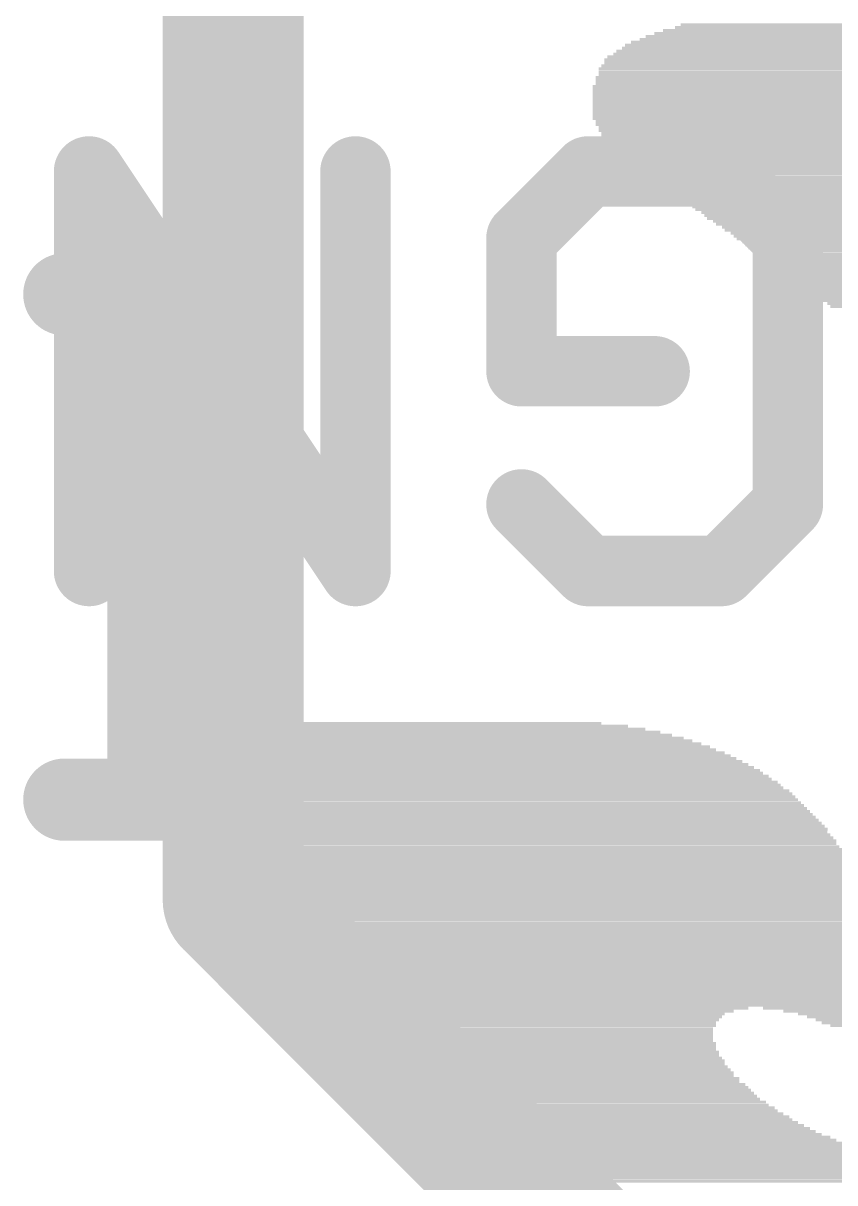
# Model space of a CAD drawing. Extents: x -0.1 to 34.1, y -8.2 to 17.8.
# Drawn here: x 16.056 to 17.812, y 11.833 to 14.342 of the extents above; entities that cross this region are included whole.
import ezdxf

# ---------------------------------------------------------------- set-up
doc = ezdxf.new("R2010")
doc.units = 0
for name, color, linetype in [('1', 12, 'CONTINUOUS'), ('21', 40, 'CONTINUOUS'), ('22', 6, 'CONTINUOUS')]:
    doc.layers.add(name, color=color, linetype=linetype)

# ---------------------------------------------------------------- blocks, each defined once
blk = doc.blocks.new('RECT')
blk.add_solid([(-0.5, -0.5), (0.5, -0.5), (-0.5, 0.5), (0.5, 0.5)])

msp = doc.modelspace()

# ---------------------------------------------------------------- linework, layer by layer
at = {"layer": '1', "const_width": 0.3048}
for points in [[(16.51, 15.24), (16.51, 12.446)], [(17.2911, 11.665), (16.51, 12.446)]]:
    msp.add_lwpolyline(points, dxfattribs=at)
at = {"layer": '1', "const_width": 0.1524}
for points in [[(16.5639, 12.4999, 1), (16.4561, 12.3921)], [(16.4338, 12.446, 1), (16.5862, 12.446)]]:
    msp.add_lwpolyline(points, format="xyb", dxfattribs=at)
at = {"layer": '21', "const_width": 0.1524}
for points in [[(16.7746, 13.1565), (16.1983, 14.0208)], [(16.1983, 14.0208), (16.1983, 13.1565)], [(16.7746, 14.0208), (16.7746, 13.1565)], [(17.2779, 14.0208), (17.1339, 13.8767)], [(17.566, 14.0208), (17.2779, 14.0208)], [(17.7101, 13.8767), (17.566, 14.0208)], [(17.1339, 13.8767), (17.1339, 13.5886)], [(17.7101, 13.3005), (17.7101, 13.8767)], [(17.1339, 13.5886), (17.422, 13.5886)], [(17.1339, 13.3005), (17.2779, 13.1565)], [(17.566, 13.1565), (17.7101, 13.3005)], [(17.2779, 13.1565), (17.566, 13.1565)]]:
    msp.add_lwpolyline(points, dxfattribs=at)
at = {"layer": '21', "const_width": 0.0762}
for points in [[(16.23, 14.0419, 1), (16.1666, 13.9997)], [(16.2364, 14.0208, 1), (16.1602, 14.0208)], [(16.8127, 14.0208, 1), (16.7365, 14.0208)], [(17.2779, 14.0589, 1), (17.2779, 13.9827)], [(17.3049, 13.9939, 1), (17.251, 14.0477)], [(17.593, 14.0477, 1), (17.5391, 13.9939)], [(17.566, 13.9827, 1), (17.566, 14.0589)], [(17.172, 13.8767, 1), (17.0958, 13.8767)], [(17.7482, 13.8767, 1), (17.672, 13.8767)], [(17.1069, 13.9037, 1), (17.1608, 13.8498)], [(17.6831, 13.8498, 1), (17.737, 13.9037)], [(17.1339, 13.6267, 1), (17.1339, 13.5505)], [(17.422, 13.5505, 1), (17.422, 13.6267)], [(17.0958, 13.5886, 1), (17.172, 13.5886)], [(17.1608, 13.3275, 1), (17.1069, 13.2736)], [(17.737, 13.2736, 1), (17.6831, 13.3275)], [(17.672, 13.3005, 1), (17.7482, 13.3005)], [(17.2779, 13.1946, 1), (17.2779, 13.1184)], [(17.251, 13.1295, 1), (17.3049, 13.1834)], [(17.5391, 13.1834, 1), (17.593, 13.1295)], [(17.566, 13.1184, 1), (17.566, 13.1946)], [(16.1602, 13.1565, 1), (16.2364, 13.1565)], [(16.7365, 13.1565, 1), (16.8127, 13.1565)], [(16.7429, 13.1353, 1), (16.8063, 13.1776)]]:
    msp.add_lwpolyline(points, format="xyb", dxfattribs=at)
at = {"layer": '22', "const_width": 0.0889}
for points in [[(16.1447, 13.7995, 1), (16.1447, 13.7106)], [(16.3714, 13.755, 1), (16.2825, 13.755)], [(16.5091, 13.7106, 1), (16.5091, 13.7995)], [(16.1447, 12.7064, 1), (16.1447, 12.6175)], [(16.5091, 12.6175, 1), (16.5091, 12.7064)], [(16.2825, 12.6619, 1), (16.3714, 12.6619)]]:
    msp.add_lwpolyline(points, format="xyb", dxfattribs=at)
at = {"layer": '22', "const_width": 0.1778}
for points in [[(16.5091, 13.755), (16.1447, 13.755)], [(16.3269, 12.6619), (16.3269, 13.755)], [(16.5091, 12.6619), (16.1447, 12.6619)]]:
    msp.add_lwpolyline(points, dxfattribs=at)

# ---------------------------------------------------------------- block references
at = {"layer": '21'}
for p, xscale, yscale in [((16.926, 12.8207), 0.8763, 0.0063), ((16.9101, 12.827), 0.7937, 0.0064), ((16.964, 12.7953), 1.0414, 0.0063), ((16.9545, 12.8016), 1.0096, 0.0064), ((16.9482, 12.8079), 0.9715, 0.0063), ((16.9386, 12.8143), 0.9271, 0.0064), ((16.9895, 12.7698), 1.1303, 0.0063), ((16.9863, 12.7762), 1.1113, 0.0064), ((16.9704, 12.7889), 1.0668, 0.0064), ((16.9799, 12.7826), 1.0858, 0.0063), ((17.0053, 12.7508), 1.1874, 0.0064), ((17.0116, 12.7445), 1.2001, 0.0063), ((17.0021, 12.7572), 1.1684, 0.0063), ((16.999, 12.7635), 1.1493, 0.0064), ((17.0212, 12.7317), 1.2319, 0.0063), ((17.0275, 12.7254), 1.2446, 0.0064), ((17.0307, 12.7191), 1.251, 0.0063), ((17.018, 12.7381), 1.2128, 0.0064), ((17.0371, 12.7064), 1.2763, 0.0063), ((17.0434, 12.7), 1.289, 0.0064), ((17.0466, 12.6936), 1.2954, 0.0063), ((17.0371, 12.7127), 1.2637, 0.0064), ((17.0497, 12.6873), 1.3017, 0.0064), ((17.0561, 12.681), 1.3144, 0.0063), ((17.0625, 12.6746), 1.3145, 0.0064), ((17.0656, 12.6683), 1.3208, 0.0063), ((17.0688, 12.6619), 1.3272, 0.0064), ((17.072, 12.6555), 1.3335, 0.0063), ((17.0784, 12.6492), 1.3335, 0.0064), ((17.0815, 12.6429), 1.3398, 0.0063), ((17.0878, 12.6365), 1.3399, 0.0064), ((17.091, 12.6302), 1.3462, 0.0063), ((17.0974, 12.6238), 1.3462, 0.0064), ((17.1006, 12.6174), 1.3525, 0.0063), ((17.1069, 12.6111), 1.3526, 0.0064), ((17.1101, 12.6048), 1.3589, 0.0063), ((17.1165, 12.5984), 1.3589, 0.0064), ((17.1196, 12.5921), 1.3526, 0.0063), ((17.1259, 12.5857), 1.3525, 0.0064), ((17.1291, 12.5793), 1.3589, 0.0063), ((17.1355, 12.573), 1.3589, 0.0064), ((17.1387, 12.5667), 1.3525, 0.0063), ((17.1419, 12.5603), 1.3589, 0.0064), ((17.1482, 12.554), 1.3589, 0.0063), ((17.1514, 12.5476), 1.3525, 0.0064), ((17.1577, 12.5412), 1.3526, 0.0063), ((17.1608, 12.5349), 1.3589, 0.0064), ((17.164, 12.5286), 1.3525, 0.0063), ((17.1704, 12.5222), 1.3526, 0.0064), ((17.1736, 12.5159), 1.3589, 0.0063), ((17.1768, 12.5095), 1.3525, 0.0064), ((17.1831, 12.5031), 1.3526, 0.0063), ((17.1895, 12.4968), 1.3525, 0.0064), ((17.1895, 12.4905), 1.3525, 0.0063), ((17.1958, 12.4841), 1.3526, 0.0064), ((17.2021, 12.4778), 1.3525, 0.0063), ((17.3704, 12.4714), 1.6764, 0.0064), ((17.3704, 12.465), 1.6764, 0.0063), ((17.3705, 12.4587), 1.6637, 0.0064), ((17.3736, 12.4524), 1.6574, 0.0063), ((17.3736, 12.446), 1.6446, 0.0064), ((17.3736, 12.4397), 1.6446, 0.0063), ((17.3768, 12.4333), 1.6383, 0.0064), ((17.3768, 12.4269), 1.6256, 0.0063), ((17.3768, 12.4206), 1.6256, 0.0064), ((17.3768, 12.4143), 1.6129, 0.0063), ((17.38, 12.4079), 1.6065, 0.0064), ((17.3831, 12.4016), 1.6002, 0.0063), ((17.3831, 12.3952), 1.6002, 0.0064), ((17.3832, 12.3889), 1.5875, 0.0063), ((17.3863, 12.3825), 1.5812, 0.0064), ((17.3895, 12.3762), 1.5748, 0.0063), ((17.3863, 12.3698), 1.5684, 0.0064), ((17.3895, 12.3635), 1.5621, 0.0063), ((17.3926, 12.3571), 1.5557, 0.0064), ((17.3958, 12.3508), 1.5494, 0.0063), ((17.3958, 12.3444), 1.5494, 0.0064), ((17.3958, 12.3381), 1.5367, 0.0063), ((17.399, 12.3317), 1.5304, 0.0064), ((17.4022, 12.3254), 1.524, 0.0063), ((17.4022, 12.319), 1.524, 0.0064), ((17.4054, 12.3127), 1.5177, 0.0063), ((17.4086, 12.3063), 1.5113, 0.0064), ((17.4085, 12.3), 1.4986, 0.0063), ((17.4085, 12.2936), 1.4986, 0.0064), ((17.4117, 12.2873), 1.4922, 0.0063), ((17.4149, 12.2809), 1.4859, 0.0064), ((17.4149, 12.2746), 1.4859, 0.0063), ((17.4181, 12.2682), 1.4795, 0.0064), ((17.4212, 12.2619), 1.4732, 0.0063), ((17.4244, 12.2555), 1.4668, 0.0064), ((17.4244, 12.2492), 1.4668, 0.0063), ((17.4276, 12.2428), 1.4605, 0.0064), ((17.4307, 12.2365), 1.4541, 0.0063), ((17.4339, 12.2301), 1.4478, 0.0064), ((17.4339, 12.2238), 1.4478, 0.0063), ((17.4371, 12.2174), 1.4414, 0.0064), ((17.1736, 12.2111), 0.9017, 0.0063), ((17.1609, 12.2047), 0.8636, 0.0064), ((17.1514, 12.1984), 0.8445, 0.0063), ((17.1514, 12.192), 0.8319, 0.0064), ((17.907, 12.2111), 0.5016, 0.0063), ((17.9292, 12.2047), 0.4572, 0.0064), ((17.9451, 12.1984), 0.4254, 0.0063), ((17.9546, 12.192), 0.4064, 0.0064), ((17.1514, 12.1857), 0.8191, 0.0063), ((17.1482, 12.1793), 0.8128, 0.0064), ((17.1514, 12.173), 0.8065, 0.0063), ((17.1514, 12.1666), 0.7937, 0.0064), ((17.9642, 12.1857), 0.3873, 0.0063), ((17.9705, 12.1793), 0.3746, 0.0064), ((17.98, 12.173), 0.3556, 0.0063), ((17.1545, 12.1603), 0.7874, 0.0063), ((17.1545, 12.1539), 0.7874, 0.0064), ((17.1577, 12.1476), 0.781, 0.0063), ((17.1608, 12.1412), 0.7747, 0.0064), ((17.1672, 12.1349), 0.7747, 0.0063), ((17.1672, 12.1285), 0.7747, 0.0064), ((17.1704, 12.1222), 0.7684, 0.0063), ((17.1768, 12.1158), 0.7683, 0.0064), ((17.1799, 12.1095), 0.762, 0.0063), ((17.1831, 12.1031), 0.7684, 0.0064), ((17.1895, 12.0968), 0.7683, 0.0063), ((17.1926, 12.0904), 0.762, 0.0064), ((17.1958, 12.0841), 0.7684, 0.0063), ((17.2021, 12.0777), 0.7683, 0.0064), ((17.2085, 12.0714), 0.7684, 0.0063), ((17.2117, 12.065), 0.762, 0.0064), ((17.2181, 12.0587), 0.7747, 0.0063), ((17.2212, 12.0523), 0.7684, 0.0064), ((17.2308, 12.046), 0.7747, 0.0063), ((17.237, 12.0396), 0.7747, 0.0064), ((17.2402, 12.0333), 0.7811, 0.0063), ((17.2466, 12.0269), 0.781, 0.0064), ((17.253, 12.0206), 0.7811, 0.0063), ((17.2593, 12.0142), 0.781, 0.0064), ((17.2657, 12.0079), 0.7937, 0.0063), ((17.272, 12.0015), 0.7938, 0.0064), ((17.2815, 11.9952), 0.8001, 0.0063), ((17.2879, 11.9888), 0.8001, 0.0064), ((17.2974, 11.9825), 0.8064, 0.0063), ((17.3069, 11.9761), 0.8128, 0.0064), ((17.3133, 11.9698), 0.8128, 0.0063), ((17.3228, 11.9634), 0.8192, 0.0064), ((17.3324, 11.9571), 0.8255, 0.0063), ((17.3482, 11.9444), 0.8446, 0.0063), ((17.3419, 11.9507), 0.8319, 0.0064), ((17.3609, 11.938), 0.8446, 0.0064), ((17.3736, 11.9317), 0.8572, 0.0063), ((17.3831, 11.9253), 0.8636, 0.0064), ((17.3958, 11.919), 0.8763, 0.0063), ((17.4085, 11.9126), 0.889, 0.0064), ((17.4276, 11.9063), 0.9144, 0.0063), ((17.4466, 11.8999), 0.9398, 0.0064), ((17.6848, 11.8936), 1.4033, 0.0063), ((17.6879, 11.8872), 1.397, 0.0064), ((17.6943, 11.8809), 1.3843, 0.0063), ((17.6974, 11.8745), 1.3779, 0.0064), ((17.7006, 11.8681), 1.3716, 0.0063), ((17.707, 11.8618), 1.3716, 0.0064), ((17.7134, 11.8555), 1.3589, 0.0063), ((17.7197, 11.8491), 1.3589, 0.0064), ((17.7292, 11.8428), 1.3526, 0.0063), ((17.7387, 11.8364), 1.3589, 0.0064)]:
    msp.add_blockref('RECT', p, dxfattribs=dict(at, xscale=xscale, yscale=yscale))
at = {"layer": '22', "rotation": 180}
for p, xscale, yscale in [((18.2626, 14.3256), 1.6446, 0.0064), ((18.2753, 14.332), 1.6192, 0.0063), ((18.2785, 14.3383), 1.6002, 0.0064), ((18.2277, 14.3002), 1.7145, 0.0064), ((18.2372, 14.3066), 1.6954, 0.0063), ((18.2436, 14.3129), 1.6827, 0.0064), ((18.2531, 14.3193), 1.6637, 0.0063), ((18.2118, 14.2748), 1.759, 0.0064), ((18.215, 14.2812), 1.7526, 0.0063), ((18.2214, 14.2875), 1.7399, 0.0064), ((18.2213, 14.2939), 1.7272, 0.0063), ((18.2022, 14.2494), 1.7907, 0.0064), ((18.2055, 14.2621), 1.7843, 0.0064), ((18.2055, 14.2558), 1.7843, 0.0063), ((18.2055, 14.2685), 1.7717, 0.0063), ((18.1991, 14.224), 1.8098, 0.0064), ((18.1991, 14.2431), 1.797, 0.0063), ((18.1991, 14.2367), 1.797, 0.0064), ((18.2023, 14.2304), 1.8034, 0.0063), ((18.1991, 14.205), 1.8224, 0.0063), ((18.1991, 14.1986), 1.8224, 0.0064), ((18.2022, 14.2177), 1.8161, 0.0063), ((18.2022, 14.2113), 1.8161, 0.0064), ((18.2023, 14.1923), 1.8288, 0.0063), ((18.2023, 14.1859), 1.8288, 0.0064), ((18.2055, 14.1796), 1.8351, 0.0063), ((18.2055, 14.1732), 1.8351, 0.0064), ((18.2118, 14.1542), 1.8478, 0.0063), ((18.2118, 14.1478), 1.8478, 0.0064), ((18.2087, 14.1669), 1.8415, 0.0063), ((18.2087, 14.1605), 1.8415, 0.0064), ((18.215, 14.1415), 1.8542, 0.0063), ((18.215, 14.1351), 1.8542, 0.0064), ((18.2213, 14.1288), 1.8542, 0.0063), ((18.2213, 14.1224), 1.8542, 0.0064), ((18.2277, 14.1161), 1.8542, 0.0063), ((18.2309, 14.1097), 1.8605, 0.0064), ((18.2372, 14.1034), 1.8606, 0.0063), ((18.2372, 14.097), 1.8606, 0.0064), ((18.2468, 14.0907), 1.8669, 0.0063), ((18.2499, 14.0843), 1.8606, 0.0064), ((18.2595, 14.078), 1.8669, 0.0063), ((18.2658, 14.0716), 1.8669, 0.0064), ((18.0054, 14.0653), 1.3335, 0.0063), ((17.9927, 14.0589), 1.2954, 0.0064), ((17.9864, 14.0526), 1.2573, 0.0063), ((17.9832, 14.0462), 1.2382, 0.0064), ((17.9769, 14.0399), 1.2129, 0.0063), ((17.98, 14.0335), 1.1938, 0.0064), ((17.9801, 14.0272), 1.1811, 0.0063), ((17.98, 14.0208), 1.1684, 0.0064), ((17.9832, 14.0145), 1.1494, 0.0063), ((17.9832, 14.0081), 1.1366, 0.0064), ((17.9864, 14.0018), 1.1303, 0.0063), ((17.9896, 13.9954), 1.1113, 0.0064), ((17.9928, 13.9891), 1.1049, 0.0063), ((17.9991, 13.9827), 1.0922, 0.0064), ((18.0054, 13.9764), 1.0922, 0.0063), ((18.0086, 13.97), 1.0858, 0.0064), ((18.015, 13.9637), 1.0731, 0.0063), ((18.0213, 13.9573), 1.0732, 0.0064), ((18.0277, 13.951), 1.0731, 0.0063), ((18.034, 13.9446), 1.0604, 0.0064), ((18.0404, 13.9383), 1.0605, 0.0063), ((18.0498, 13.9319), 1.0541, 0.0064), ((18.0563, 13.9256), 1.0541, 0.0063), ((18.0658, 13.9192), 1.0605, 0.0064), ((18.0753, 13.9129), 1.0541, 0.0063), ((18.0848, 13.9065), 1.0604, 0.0064), ((18.0944, 13.9002), 1.0541, 0.0063), ((18.1039, 13.8938), 1.0605, 0.0064), ((18.1166, 13.8875), 1.0605, 0.0063), ((18.1261, 13.8811), 1.0668, 0.0064), ((18.1388, 13.8748), 1.0795, 0.0063), ((18.1547, 13.8684), 1.0859, 0.0064), ((18.1674, 13.862), 1.0985, 0.0063), ((18.1832, 13.8557), 1.1176, 0.0064), ((18.1991, 13.8494), 1.124, 0.0063), ((18.2214, 13.843), 1.1557, 0.0064), ((18.2499, 13.8367), 1.2002, 0.0063), ((18.9992, 13.8303), 2.6734, 0.0064), ((18.9992, 13.8239), 2.6606, 0.0063), ((18.9961, 13.8176), 2.6289, 0.0064), ((18.9929, 13.8113), 2.6099, 0.0063), ((18.9929, 13.8049), 2.5845, 0.0064), ((18.9865, 13.7986), 2.559, 0.0063), ((18.9802, 13.7922), 2.5337, 0.0064), ((18.977, 13.7858), 2.5019, 0.0063), ((18.9674, 13.7795), 2.4701, 0.0064), ((18.9516, 13.7732), 2.4257, 0.0063), ((18.8563, 13.7668), 2.2098, 0.0064), ((18.5864, 13.7605), 1.6573, 0.0063), ((18.5832, 13.7541), 1.6383, 0.0064), ((18.5864, 13.7477), 1.6193, 0.0063), ((18.5864, 13.7414), 1.6065, 0.0064), ((18.5928, 13.7351), 1.5938, 0.0063), ((18.5928, 13.7287), 1.5812, 0.0064)]:
    msp.add_blockref('RECT', p, dxfattribs=dict(at, xscale=xscale, yscale=yscale))

doc.saveas('drawing.dxf')
